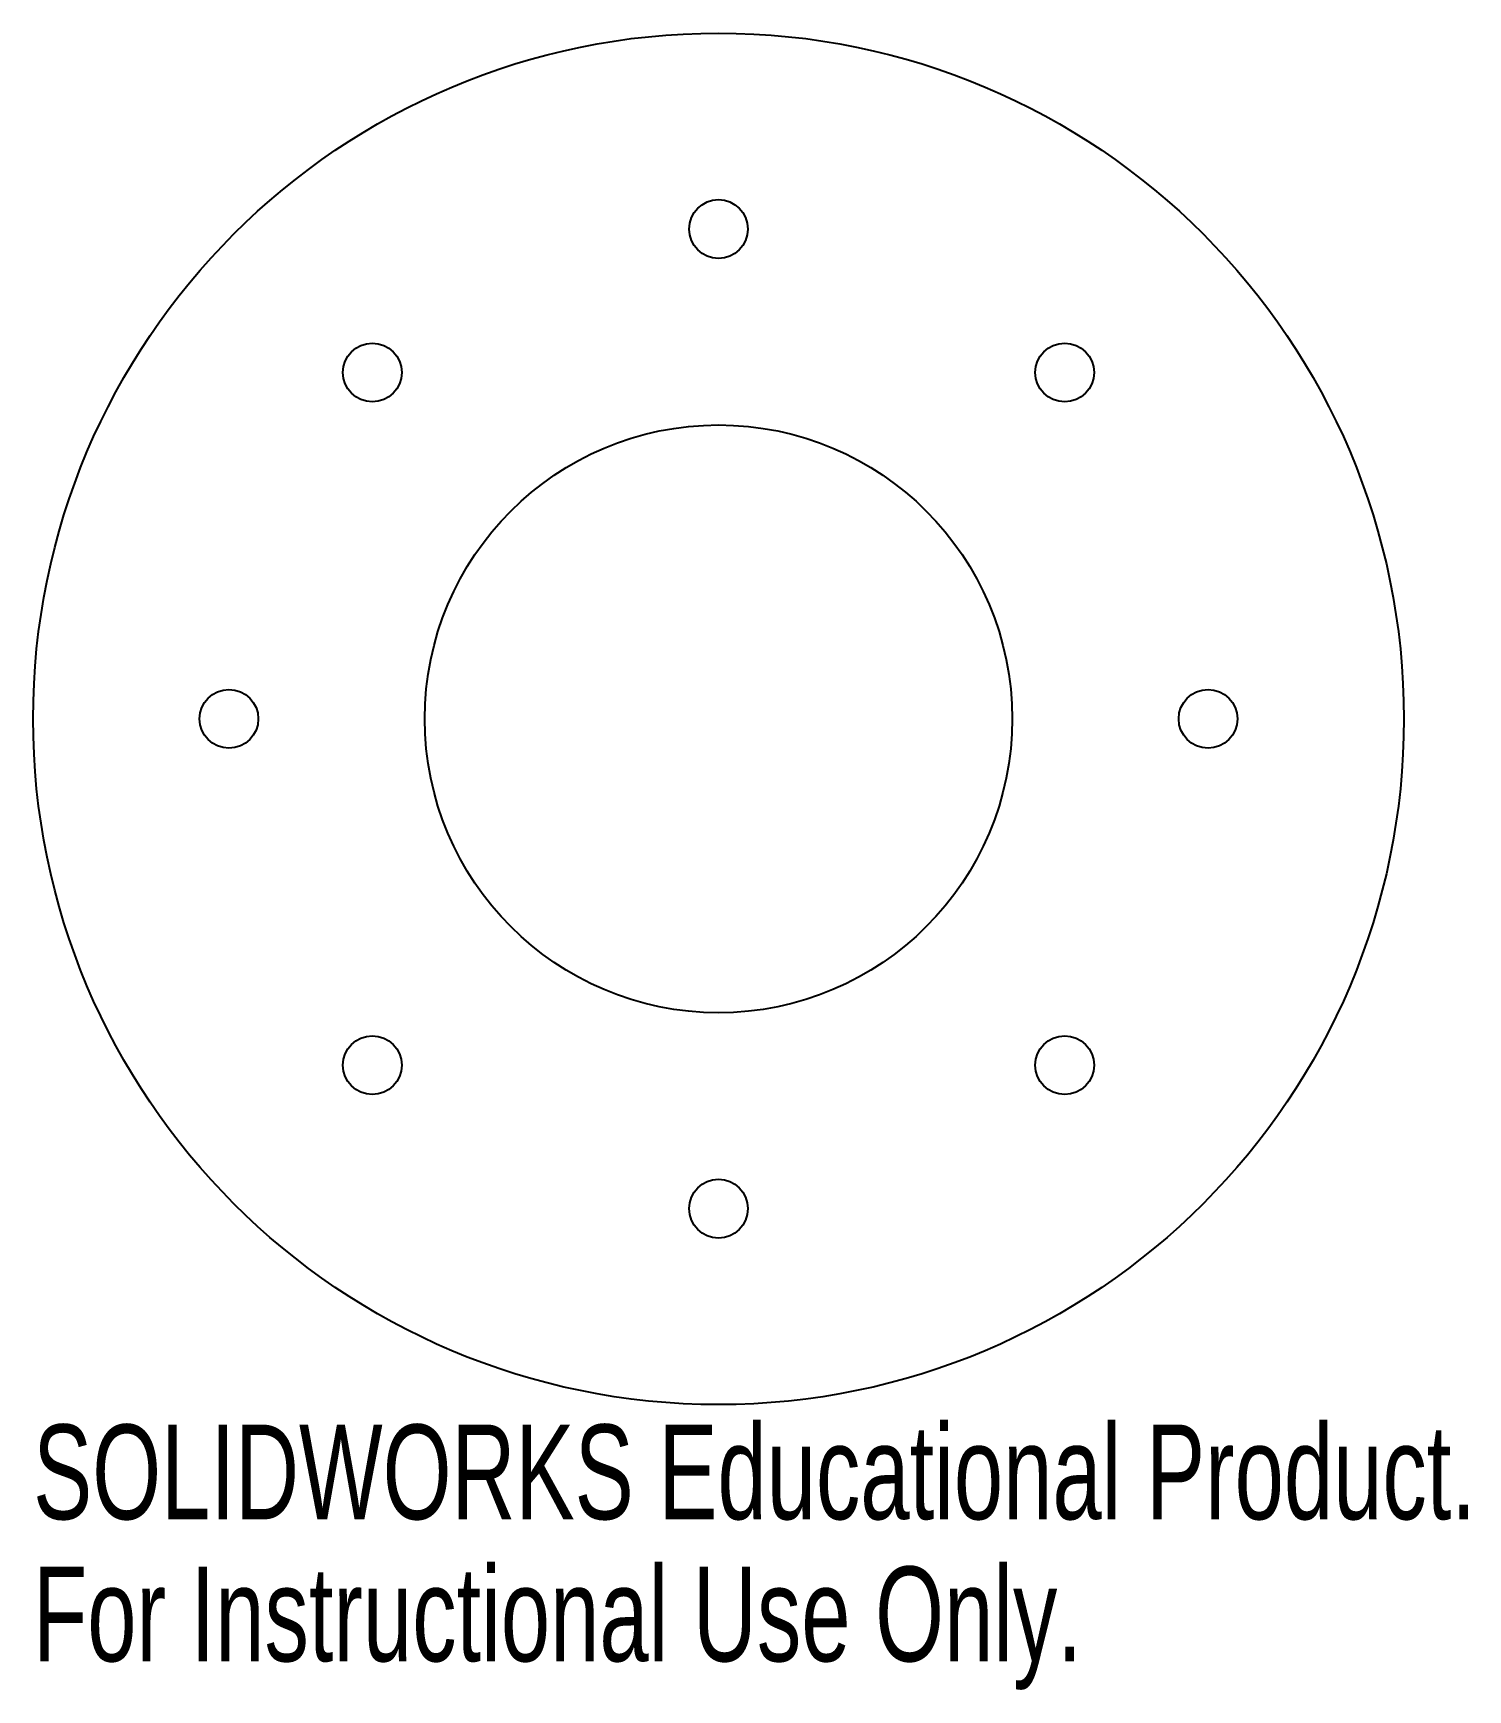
# Model space of a CAD drawing. Header units: millimetres. Extents: x -35 to 38.3, y -49.6 to 35.
import ezdxf

# ---------------------------------------------------------------- set-up
doc = ezdxf.new("R2010")
doc.units = ezdxf.units.MM
doc.styles.add('SLDTEXTSTYLE0', font='TXT', dxfattribs={"width": 0.7})

msp = doc.modelspace()

# ---------------------------------------------------------------- linework, layer by layer
at = {"color": 7, "linetype": 'Continuous', "lineweight": 25}
for centre, radius in [((0, 0), 35), ((0, 25), 1.5), ((-17.678, 17.678), 1.5), ((17.678, 17.678), 1.5), ((0, 0), 15), ((-25, 0), 1.5), ((25, 0), 1.5), ((-17.678, -17.678), 1.5), ((17.678, -17.678), 1.5), ((0, -25), 1.5)]:
    msp.add_circle(centre, radius, dxfattribs=at)

# ---------------------------------------------------------------- texts
at = {"color": 7, "linetype": 'Continuous', "char_height": 4.83362, "attachment_point": 1, "style": 'SLDTEXTSTYLE0'}
for s, insert in [('SOLIDWORKS Educational Product.', (-35, -36.02)), ('For Instructional Use Only.', (-35, -43.27))]:
    msp.add_mtext(s, dxfattribs=dict(at, insert=insert))

doc.saveas('drawing.dxf')
